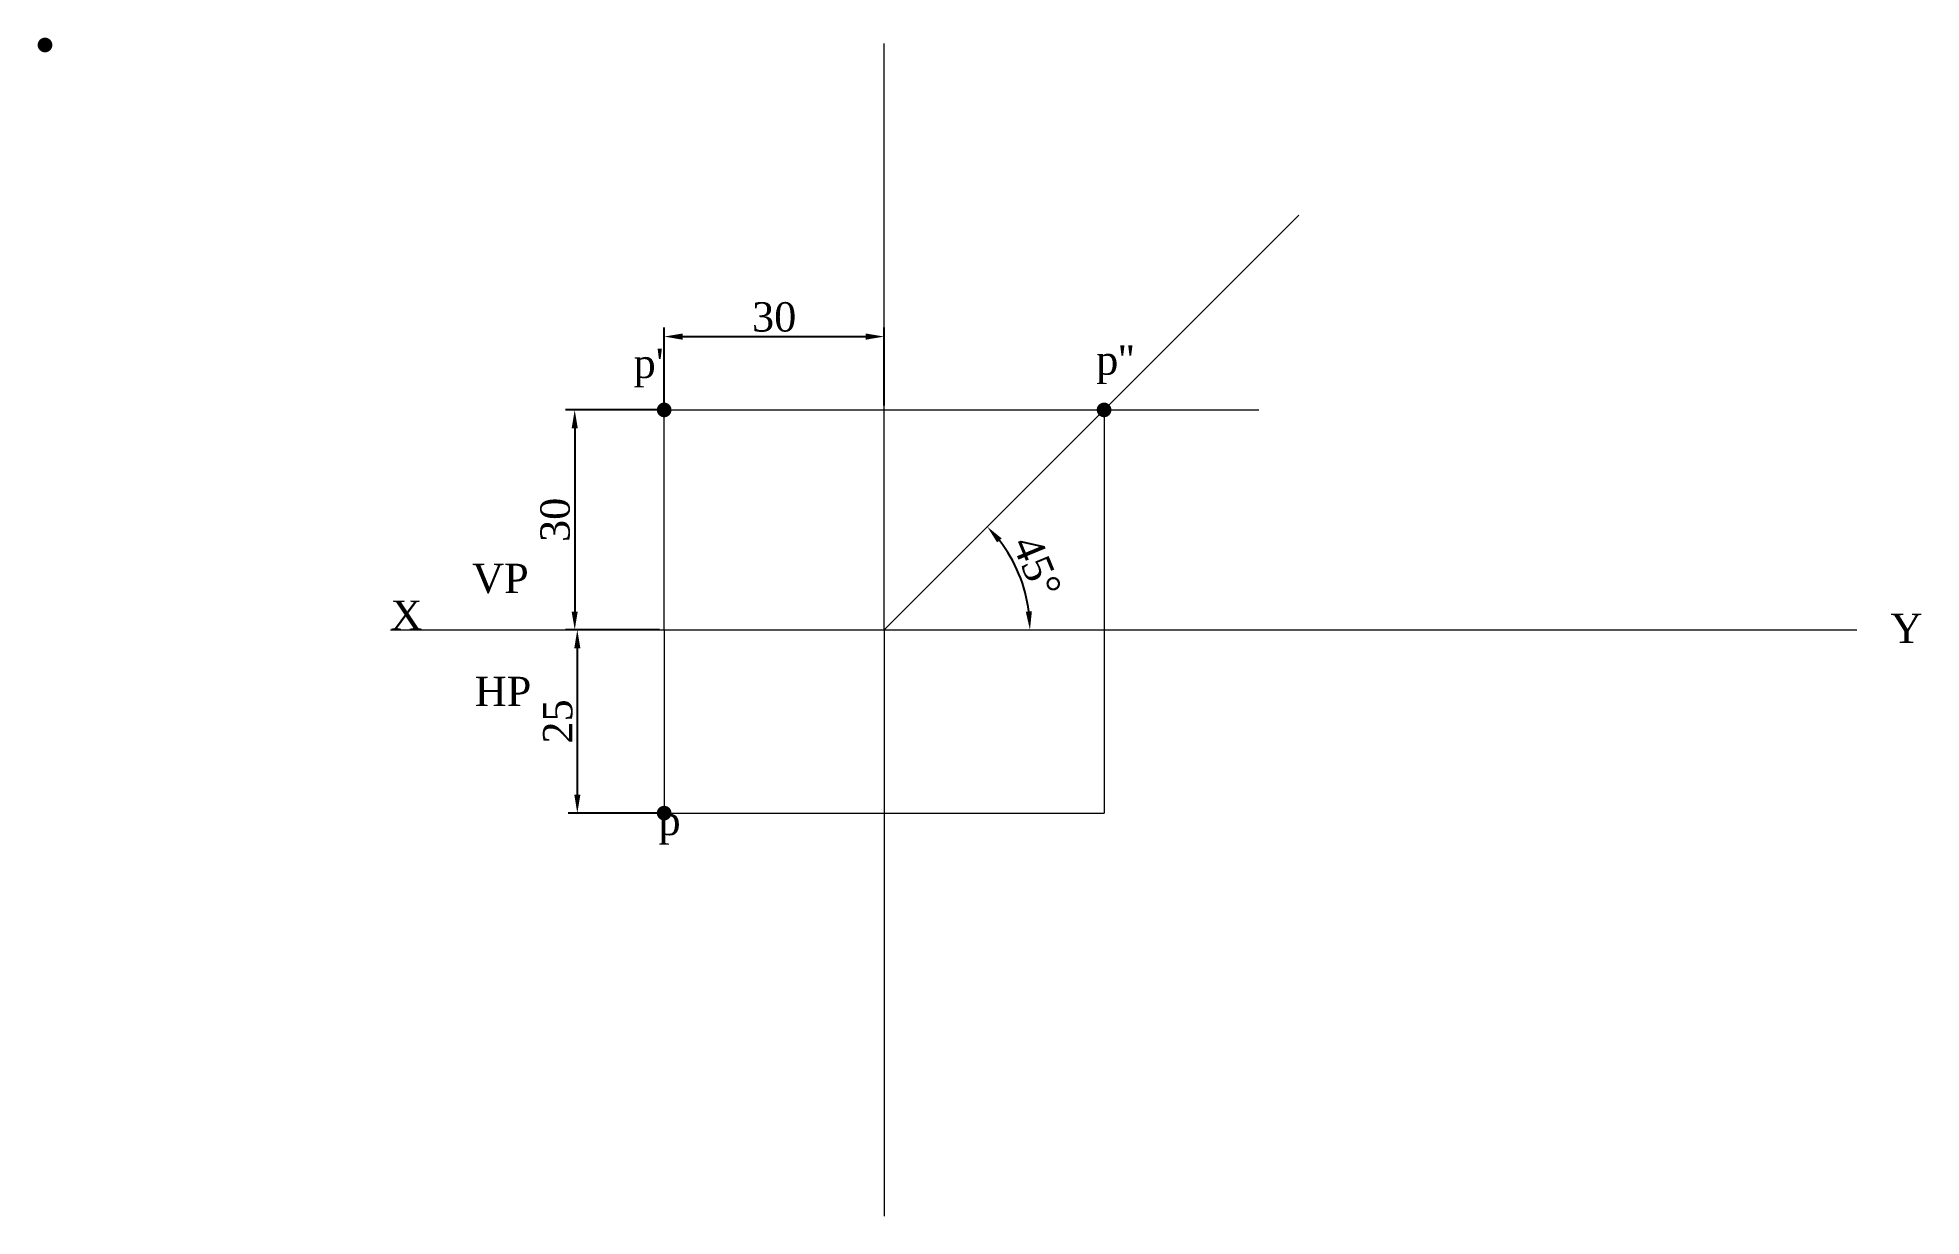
# Paper-space layout 'Layout3' of a CAD drawing. Header units: millimetres. Extents: x -23 to 234, y 10 to 171.
import ezdxf

# ---------------------------------------------------------------- set-up
doc = ezdxf.new("R2010")
doc.units = ezdxf.units.MM
doc.layers.add('Projection line', color=5, linetype='Continuous', lineweight=5)
doc.layers.add('X Y line', color=1, linetype='Continuous', lineweight=15)
doc.styles.get("Standard").update_dxf_attribs({"font": 'times.ttf', "height": 4})
doc.dimstyles.new('ISO-25', dxfattribs={"dimtxt": 4, "dimasz": 2.5, "dimexe": 1.25, "dimexo": 0.625, "dimtad": 1, "dimtoh": 1, "dimtxsty": 'Standard', "dimcen": 2.5, "dimadec": 0, "dimazin": 0, "dimtfac": 1, "dimtmove": 0, "dimatfit": 3, "dimfxl": 1, "dimarcsym": 0})

# ---------------------------------------------------------------- blocks, each defined once
blk = doc.blocks.new('*D10')
at = {"layer": 'Defpoints', "color": 0, "transparency": 16777216}
for p in [(149.28, 146.95), (111.93, 95.53), (25.38, 90.38), (92.71, 90.38), (225.38, 90.38)]:
    blk.add_point(p, dxfattribs=at)
at = {"layer": 'Projection line', "color": 0, "lineweight": -2, "transparency": 16777216}
blk.add_arc((92.71, 90.38), 19.9, 7.2044, 37.7956, dxfattribs=at)
at = {"layer": 'Projection line', "color": 0, "transparency": 16777216}
for points in [[(108.12, 102.3), (108.74, 102.85), (106.78, 104.45)], [(112.86, 92.9), (112.03, 92.85), (112.6, 90.38)]]:
    blk.add_solid(points, dxfattribs=at)
at = {"layer": 'Projection line', "color": 0, "transparency": 16777216, "insert": (113.55, 99.01), "char_height": 4, "attachment_point": 5, "rotation": 292.5}
blk.add_mtext('45°', dxfattribs=at)
blk = doc.blocks.new('*D11')
at = {"layer": 'Defpoints', "color": 0, "transparency": 16777216}
for p in [(62.71, 120.38), (50.51, 90.38), (62.71, 90.38)]:
    blk.add_point(p, dxfattribs=at)
at = {"layer": 'Projection line', "color": 0, "lineweight": -2, "transparency": 16777216}
for p, q in [((62.08, 120.38), (49.26, 120.38)), ((50.51, 117.88), (50.51, 92.88)), ((62.08, 90.38), (49.26, 90.38))]:
    blk.add_line(p, q, dxfattribs=at)
at = {"layer": 'Projection line', "color": 0, "transparency": 16777216}
for points in [[(50.09, 117.88), (50.92, 117.88), (50.51, 120.38)], [(50.09, 92.88), (50.92, 92.88), (50.51, 90.38)]]:
    blk.add_solid(points, dxfattribs=at)
at = {"layer": 'Projection line', "color": 0, "transparency": 16777216, "insert": (47.85, 105.38), "char_height": 4, "attachment_point": 5, "rotation": 90}
blk.add_mtext('30', dxfattribs=at)
blk = doc.blocks.new('*D12')
at = {"layer": 'Defpoints', "color": 0, "transparency": 16777216}
for p in [(92.71, 130.38), (62.71, 120.38), (92.71, 120.38)]:
    blk.add_point(p, dxfattribs=at)
at = {"layer": 'Projection line', "color": 0, "lineweight": -2, "transparency": 16777216}
for p, q in [((62.71, 121), (62.71, 131.63)), ((92.71, 121), (92.71, 131.63)), ((65.21, 130.38), (90.21, 130.38))]:
    blk.add_line(p, q, dxfattribs=at)
at = {"layer": 'Projection line', "color": 0, "transparency": 16777216}
for points in [[(65.21, 130.8), (65.21, 129.96), (62.71, 130.38)], [(90.21, 130.8), (90.21, 129.96), (92.71, 130.38)]]:
    blk.add_solid(points, dxfattribs=at)
at = {"layer": 'Projection line', "color": 0, "transparency": 16777216, "insert": (77.71, 133.04), "char_height": 4, "attachment_point": 5}
blk.add_mtext('30', dxfattribs=at)
blk = doc.blocks.new('*D13')
at = {"layer": 'Defpoints', "color": 0, "transparency": 16777216}
for p in [(62.71, 90.38), (50.86, 65.38), (62.71, 65.38)]:
    blk.add_point(p, dxfattribs=at)
at = {"layer": 'Projection line', "color": 0, "lineweight": -2, "transparency": 16777216}
for p, q in [((62.08, 90.38), (49.61, 90.38)), ((50.86, 87.88), (50.86, 67.88)), ((62.08, 65.38), (49.61, 65.38))]:
    blk.add_line(p, q, dxfattribs=at)
at = {"layer": 'Projection line', "color": 0, "transparency": 16777216}
for points in [[(50.45, 87.88), (51.28, 87.88), (50.86, 90.38)], [(50.45, 67.88), (51.28, 67.88), (50.86, 65.38)]]:
    blk.add_solid(points, dxfattribs=at)
at = {"layer": 'Projection line', "color": 0, "transparency": 16777216, "insert": (48.21, 77.88), "char_height": 4, "attachment_point": 5, "rotation": 90}
blk.add_mtext('25', dxfattribs=at)

psp = doc.layouts.new('Layout3')

# ---------------------------------------------------------------- linework, layer by layer
at = {"layer": 'Projection line'}
for p, q in [((92.71, 90.379), (92.71, 170.379)), ((92.71, 90.379), (149.278, 146.948)), ((62.71, 90.379), (62.71, 120.379)), ((62.71, 120.379), (143.828, 120.379)), ((122.71, 120.379), (122.71, 65.379)), ((62.71, 90.379), (62.71, 65.379)), ((62.71, 90.379), (92.71, 90.379)), ((92.71, 90.379), (92.71, 10.379)), ((62.71, 65.379), (122.71, 65.379))]:
    psp.add_line(p, q, dxfattribs=at)
at = {"layer": 'Projection line', "const_width": 1}
for points in [[(-22.244, 170.156, 1), (-21.244, 170.156, 1)], [(62.21, 120.379, 1), (63.21, 120.379, 1)], [(122.21, 120.379, 1), (123.21, 120.379, 1)], [(62.21, 65.379, 1), (63.21, 65.379, 1)]]:
    psp.add_lwpolyline(points, format="xyb", close=True, dxfattribs=at)
at = {"layer": 'X Y line'}
psp.add_line((25.381, 90.379), (225.381, 90.379), dxfattribs=at)

# ---------------------------------------------------------------- texts
at = {"layer": 'Projection line'}
for s, p in [("p'", (58.541, 124.742)), ("p''", (121.637, 125.194)), ('VP', (36.508, 95.399)), ('HP', (36.867, 79.98)), ('p', (61.933, 62.383))]:
    psp.add_text(s, height=4, dxfattribs=at).set_placement(p)
at = {"layer": 'X Y line'}
for s, p in [('X', (25.381, 90.379)), ('Y', (229.971, 88.586))]:
    psp.add_text(s, height=4, dxfattribs=at).set_placement(p)

# ---------------------------------------------------------------- dimensions: what is measured, and where the dimension line sits
at = {"layer": 'Projection line'}
dim = psp.add_angular_dim_2l(base=(111.927, 95.528), line1=((92.71, 90.379), (149.278, 146.948)), line2=((25.381, 90.379), (225.381, 90.379)), dimstyle='ISO-25', dxfattribs=at)
dim.commit()
dim.dimension.update_dxf_attribs({"geometry": '*D10', "text_midpoint": (113.547, 99.01)})
dim = psp.add_linear_dim(base=(92.71, 130.379), p1=(62.71, 120.379), p2=(92.71, 120.379), dimstyle='ISO-25', dxfattribs=at)
dim.commit()
dim.dimension.update_dxf_attribs({"geometry": '*D12', "text_midpoint": (77.71, 133.039)})
for base, p1, p2, picture, middle in [((50.506, 90.379), (62.71, 120.379), (62.71, 90.379), '*D11', (47.846, 105.379)), ((50.865, 65.379), (62.71, 90.379), (62.71, 65.379), '*D13', (48.205, 77.879))]:
    dim = psp.add_linear_dim(base=base, p1=p1, p2=p2, angle=90, dimstyle='ISO-25', dxfattribs=at)
    dim.commit()
    dim.dimension.update_dxf_attribs({"geometry": picture, "text_midpoint": middle})

doc.saveas('drawing.dxf')
